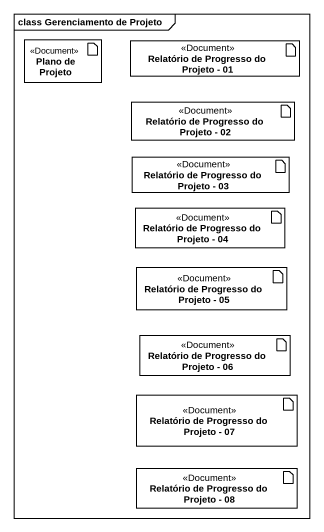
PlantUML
@startuml
mainframe class Gerenciamento de Projeto
artifact "Plano de Projeto" as Plano_de_Projeto <<Document>>
artifact "Relatório de Progresso do Projeto - 01" as Relatório_de_Progresso_do <<Document>>
artifact "Relatório de Progresso do Projeto - 02" as Relatório_de_Progresso_do_2 <<Document>>
artifact "Relatório de Progresso do Projeto - 03" as Relatório_de_Progresso_do_3 <<Document>>
artifact "Relatório de Progresso do Projeto - 04" as Relatório_de_Progresso_do_4 <<Document>>
artifact "Relatório de Progresso do Projeto - 05" as Relatório_de_Progresso_do_5 <<Document>>
artifact "Relatório de Progresso do Projeto - 06" as Relatório_de_Progresso_do_6 <<Document>>
artifact "Relatório de Progresso do Projeto - 07" as Relatório_de_Progresso_do_7 <<Document>>
artifact "Relatório de Progresso do Projeto - 08" as Relatório_de_Progresso_do_8 <<Document>>
@enduml
